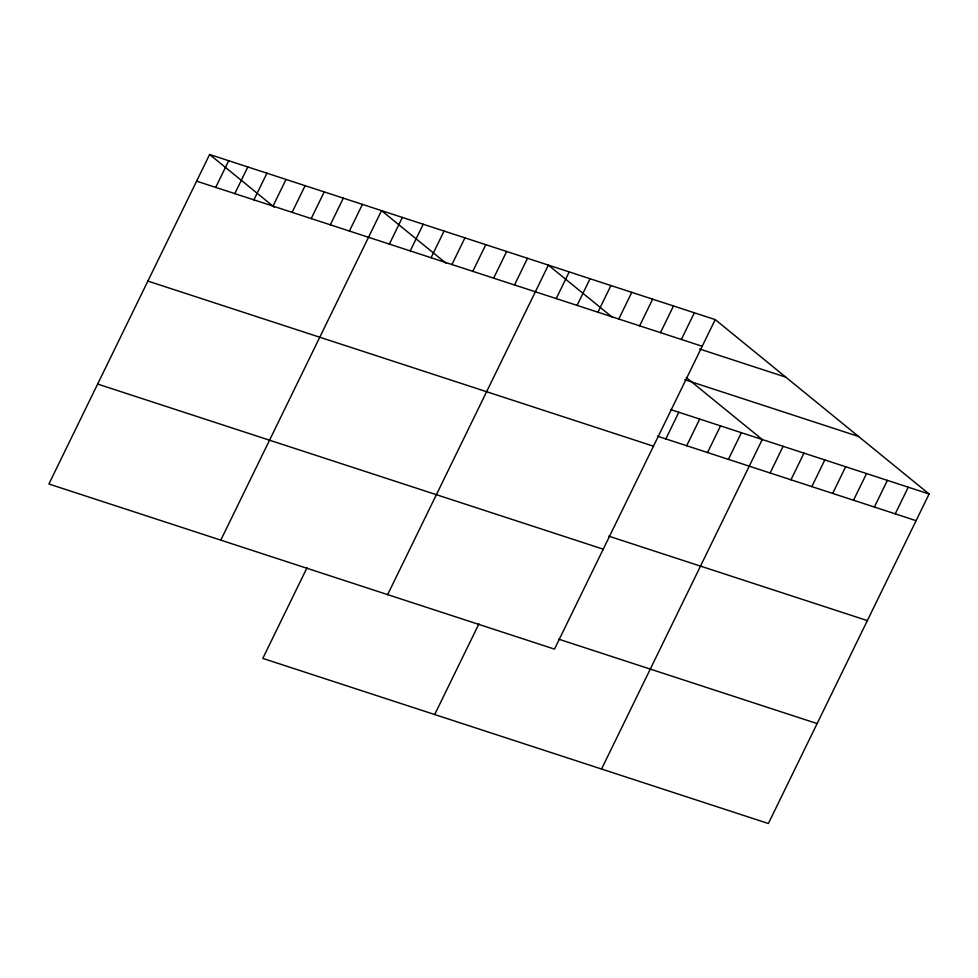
<?xml version="1.0" encoding="UTF-8"?>
<svg xmlns="http://www.w3.org/2000/svg" width="978" height="978" viewBox="0 0 978 978"><rect width="100%" height="100%" fill="white"/><g stroke="black" fill="none" stroke-linecap="round" stroke-linejoin="round"><path stroke-width="1.47" d="M209.622 154.487L48.9 484L554.489 649.111L715.211 319.598L209.622 154.487L274.317 207.238M215.71 187.385L228.718 160.722M234.818 193.62L247.813 166.957M253.913 199.854L266.921 173.204M273.009 206.089L286.016 179.439M292.116 212.336L305.112 185.673M311.212 218.571L324.219 191.908M330.319 224.806L343.315 198.143M349.415 231.04L362.422 204.39M220.796 540.137L381.518 210.625L446.225 263.375M389.366 244.097L402.374 217.434M410.222 250.906L423.229 224.243M431.078 257.715L444.085 231.052M451.934 264.525L464.941 237.862M306.994 567.79L262.789 658.402L768.378 823.513L929.1 494L715.211 319.598M472.79 271.334L485.797 244.671M493.645 278.143L506.653 251.493M514.501 284.953L527.509 258.302M387.643 594.624L548.365 265.111L611.886 316.909M556.213 298.583L569.22 271.921M577.069 305.393L590.076 278.73M597.925 312.202L610.932 285.539M618.781 319.011L631.788 292.349M434.697 714.539L478.89 623.927M639.636 325.821L652.644 299.158M660.492 332.63L673.5 305.98M681.348 339.439L694.356 312.789M665.835 438.926L678.83 412.264M686.69 445.736L699.686 419.073M707.546 452.545L720.541 425.895M728.402 459.354L741.397 432.704M601.543 769.026L762.253 439.513L686.165 377.471M770.114 472.985L783.109 446.323M790.97 479.795L803.965 453.132M811.826 486.604L824.821 459.941M832.669 493.413L845.677 466.75M853.525 500.223L866.532 473.56M874.381 507.032L887.388 480.381M895.237 513.841L908.244 487.191M196.615 181.15L702.204 346.261M699.588 348.999L785.786 377.153M684.722 379.684L858.513 436.445M670.492 409.537L929.1 494M657.485 436.2L916.093 520.663M147.874 281.089L653.463 446.2M608.744 536.152L867.352 620.602M97.641 384.061L603.23 549.171M558.524 639.123L817.131 723.573"/></g></svg>
